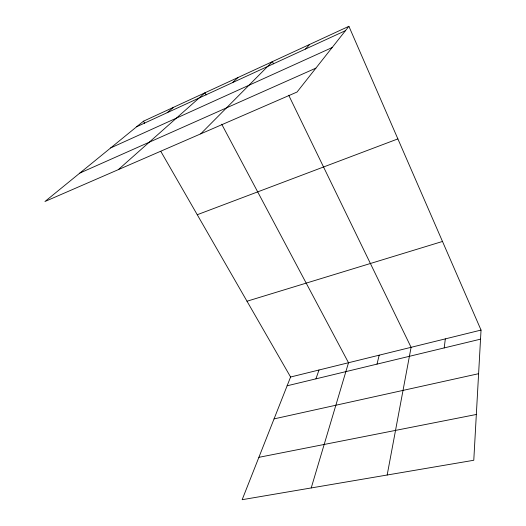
<?xml version="1.0" encoding="UTF-8"?>
<svg xmlns="http://www.w3.org/2000/svg" width="526" height="526" viewBox="0 0 526 526"><rect width="100%" height="100%" fill="white"/><g stroke="black" fill="none" stroke-linecap="round" stroke-linejoin="round"><path stroke-width="0.79" d="M348.896 26.3L297.045 92.03L44.96 201.497L143.46 121.204L348.896 26.3L481.04 330.078L473.781 460.27L242.157 499.7L290.589 377.01L160.838 151.416M444.207 347.916L445.325 338.882M387.169 475.011L411.089 347.318L288.715 95.245M377.004 364.123L379.187 355.175M311.221 487.944L348.514 362.736L221.716 124.215M315.929 378.845L319.006 370.008M305.507 49.049L309.689 44.414M200.715 133.86L272.402 61.634L273.467 63.83M232.512 82.635L237.916 77.565M118.291 169.655L205.002 92.773L206.139 94.917M167.163 112.709L173.547 107.304M136.655 126.746L345.45 30.666M110.677 147.924L332.116 47.57M79.834 173.067L315.902 68.13M197.25 214.726L397.873 138.903M247.003 301.227L442.491 241.46M290.589 377.01L481.04 330.078M287.117 385.795L480.534 339.158M274.053 418.893L478.607 373.697M258.877 457.331L476.332 414.475M143.46 121.204L144.67 123.308"/></g></svg>
